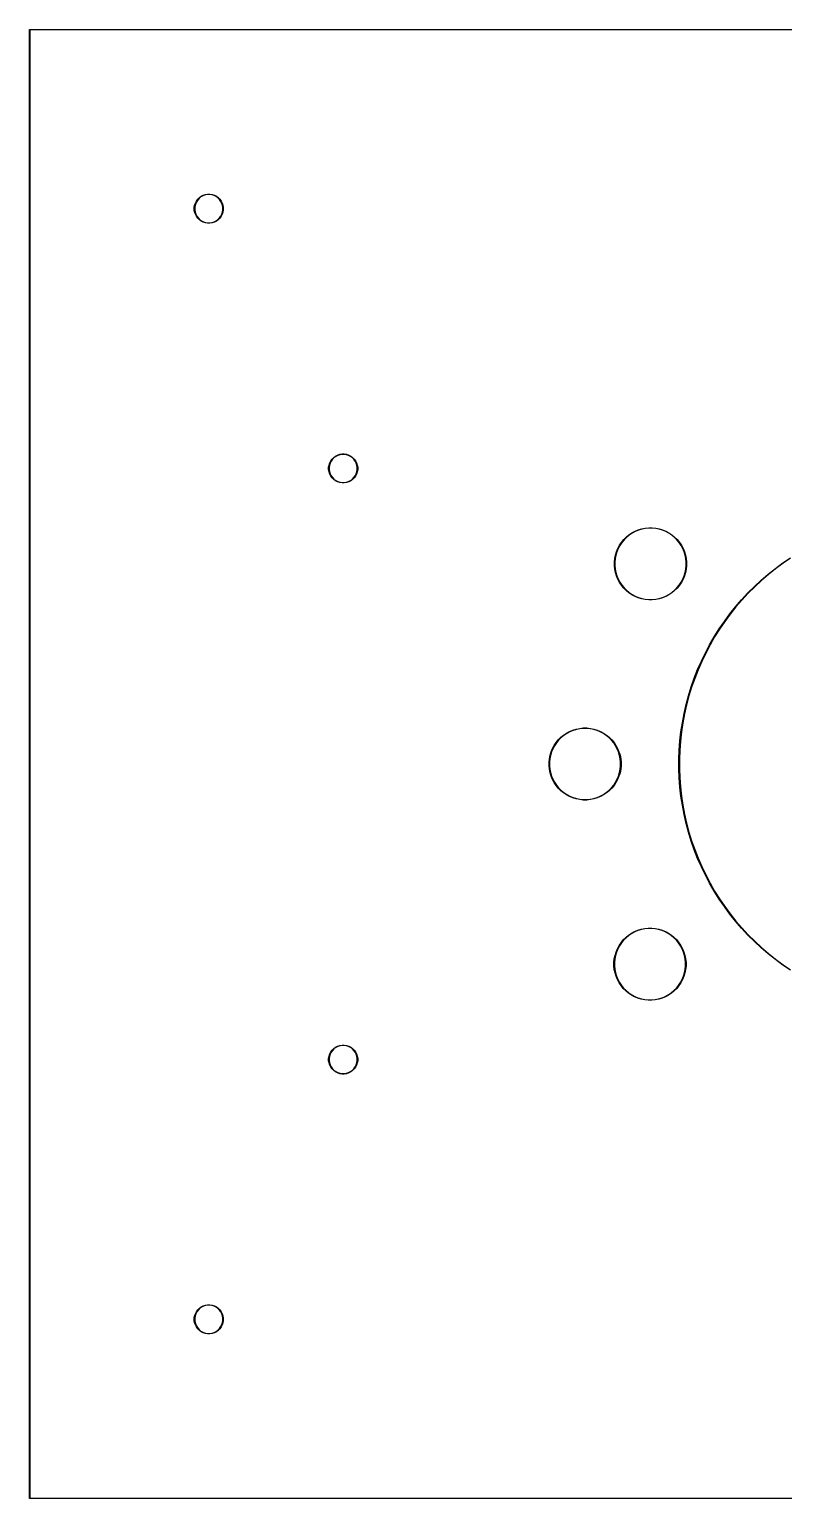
# Model space of a CAD drawing. Header units: millimetres. Extents: x 20 to 825, y -184 to -20.
# Drawn here: x 20 to 104.2, y -184 to -20 of the extents above; entities that cross this region are included whole.
import ezdxf

# ---------------------------------------------------------------- set-up
doc = ezdxf.new("R2010")
doc.units = ezdxf.units.MM
doc.layers.add('Edge.Cuts', color=254, linetype='CONTINUOUS', true_color=0xd0d2cd)

msp = doc.modelspace()

# ---------------------------------------------------------------- linework, layer by layer
at = {"layer": 'Edge.Cuts', "linetype": 'CONTINUOUS'}
for p, q in [((19.975, -20), (19.976903, -19.990433)), ((19.975, -184), (19.975, -20)), ((19.976903, -19.990433), (19.990433, -19.976903)), ((19.990433, -19.976903), (20, -19.975)), ((20, -19.975), (825, -19.975)), ((20.025, -20.025), (20.025, -183.975)), ((824.975, -20.025), (20.025, -20.025)), ((38.498696, -39.378139), (38.61446, -39.15094)), ((38.652939, -39.17452), (38.54039, -39.39541)), ((38.61446, -39.15094), (38.76434, -38.944647)), ((38.798657, -38.973957), (38.652939, -39.17452)), ((38.76434, -38.944647), (38.944647, -38.76434)), ((38.973957, -38.798657), (38.798657, -38.973957)), ((38.944647, -38.76434), (39.15094, -38.61446)), ((39.17452, -38.652939), (38.973957, -38.798657)), ((39.15094, -38.61446), (39.378139, -38.498696)), ((39.39541, -38.54039), (39.17452, -38.652939)), ((39.378139, -38.498696), (39.620651, -38.419899)), ((39.631187, -38.463782), (39.39541, -38.54039)), ((39.620651, -38.419899), (39.872504, -38.380009)), ((39.876045, -38.425), (39.631187, -38.463782)), ((39.872504, -38.380009), (40.127496, -38.380009)), ((40.123955, -38.425), (39.876045, -38.425)), ((40.368813, -38.463782), (40.123955, -38.425)), ((40.127496, -38.380009), (40.379349, -38.419899)), ((40.60459, -38.54039), (40.368813, -38.463782)), ((40.379349, -38.419899), (40.621861, -38.498696)), ((40.82548, -38.652939), (40.60459, -38.54039)), ((40.621861, -38.498696), (40.84906, -38.61446)), ((41.026043, -38.798657), (40.82548, -38.652939)), ((40.84906, -38.61446), (41.055353, -38.76434)), ((41.201343, -38.973957), (41.026043, -38.798657)), ((41.055353, -38.76434), (41.23566, -38.944647)), ((41.347061, -39.17452), (41.201343, -38.973957)), ((41.23566, -38.944647), (41.38554, -39.15094)), ((41.45961, -39.39541), (41.347061, -39.17452)), ((41.38554, -39.15094), (41.501304, -39.378139)), ((38.380009, -39.872504), (38.419899, -39.620651)), ((38.380009, -39.876045), (38.380009, -39.872504)), ((38.380009, -40.127496), (38.380009, -39.876045)), ((38.419899, -40.379349), (38.380009, -40.127496)), ((38.419899, -39.620651), (38.498696, -39.378139)), ((38.498696, -40.621861), (38.419899, -40.379349)), ((38.463782, -39.631187), (38.425, -39.876045)), ((38.425, -39.876045), (38.425, -40.123955)), ((38.425, -40.123955), (38.463782, -40.368813)), ((38.54039, -39.39541), (38.463782, -39.631187)), ((38.463782, -40.368813), (38.54039, -40.60459)), ((38.61446, -40.84906), (38.498696, -40.621861)), ((38.54039, -40.60459), (38.652939, -40.82548)), ((38.76434, -41.055353), (38.61446, -40.84906)), ((38.652939, -40.82548), (38.798657, -41.026043)), ((41.201343, -41.026043), (41.347061, -40.82548)), ((41.38554, -40.84906), (41.23566, -41.055353)), ((41.347061, -40.82548), (41.45961, -40.60459)), ((41.501304, -40.621861), (41.38554, -40.84906)), ((41.536218, -39.631187), (41.45961, -39.39541)), ((41.45961, -40.60459), (41.536218, -40.368813)), ((41.501304, -39.378139), (41.580101, -39.620651)), ((41.580101, -40.379349), (41.501304, -40.621861)), ((41.575, -39.876045), (41.536218, -39.631187)), ((41.536218, -40.368813), (41.575, -40.123955)), ((41.575, -40.123955), (41.575, -39.876045)), ((41.580101, -39.620651), (41.619991, -39.872504)), ((41.619991, -40.127496), (41.580101, -40.379349)), ((41.619991, -39.872504), (41.619991, -40.127496)), ((38.944647, -41.23566), (38.76434, -41.055353)), ((38.798657, -41.026043), (38.973957, -41.201343)), ((39.15094, -41.38554), (38.944647, -41.23566)), ((38.973957, -41.201343), (39.17452, -41.347061)), ((39.378139, -41.501304), (39.15094, -41.38554)), ((39.17452, -41.347061), (39.39541, -41.45961)), ((39.620651, -41.580101), (39.378139, -41.501304)), ((39.39541, -41.45961), (39.631187, -41.536218)), ((39.872504, -41.619991), (39.620651, -41.580101)), ((39.631187, -41.536218), (39.876045, -41.575)), ((40.127496, -41.619991), (39.872504, -41.619991)), ((39.876045, -41.575), (40.123955, -41.575)), ((40.123955, -41.575), (40.368813, -41.536218)), ((40.379349, -41.580101), (40.127496, -41.619991)), ((40.368813, -41.536218), (40.60459, -41.45961)), ((40.621861, -41.501304), (40.379349, -41.580101)), ((40.60459, -41.45961), (40.82548, -41.347061)), ((40.84906, -41.38554), (40.621861, -41.501304)), ((40.82548, -41.347061), (41.026043, -41.201343)), ((41.055353, -41.23566), (40.84906, -41.38554)), ((41.026043, -41.201343), (41.201343, -41.026043)), ((41.23566, -41.055353), (41.055353, -41.23566)), ((53.380009, -68.872504), (53.419899, -68.620651)), ((53.380009, -68.876045), (53.380009, -68.872504)), ((53.380009, -69.127496), (53.380009, -68.876045)), ((53.419899, -68.620651), (53.498696, -68.378139)), ((53.463782, -68.631187), (53.425, -68.876045)), ((53.425, -68.876045), (53.425, -69.123955)), ((53.54039, -68.39541), (53.463782, -68.631187)), ((53.498696, -68.378139), (53.61446, -68.15094)), ((53.652939, -68.17452), (53.54039, -68.39541)), ((53.61446, -68.15094), (53.76434, -67.944647)), ((53.798657, -67.973957), (53.652939, -68.17452)), ((53.76434, -67.944647), (53.944647, -67.76434)), ((53.973957, -67.798657), (53.798657, -67.973957)), ((53.944647, -67.76434), (54.15094, -67.61446)), ((54.17452, -67.652939), (53.973957, -67.798657)), ((54.15094, -67.61446), (54.378139, -67.498696)), ((54.39541, -67.54039), (54.17452, -67.652939)), ((54.378139, -67.498696), (54.620651, -67.419899)), ((54.631187, -67.463782), (54.39541, -67.54039)), ((54.620651, -67.419899), (54.872504, -67.380009)), ((54.876045, -67.425), (54.631187, -67.463782)), ((54.872504, -67.380009), (55.127496, -67.380009)), ((55.123955, -67.425), (54.876045, -67.425)), ((55.368813, -67.463782), (55.123955, -67.425)), ((55.127496, -67.380009), (55.379349, -67.419899)), ((55.60459, -67.54039), (55.368813, -67.463782)), ((55.379349, -67.419899), (55.621861, -67.498696)), ((55.82548, -67.652939), (55.60459, -67.54039)), ((55.621861, -67.498696), (55.84906, -67.61446)), ((56.026043, -67.798657), (55.82548, -67.652939)), ((55.84906, -67.61446), (56.055353, -67.76434)), ((56.201343, -67.973957), (56.026043, -67.798657)), ((56.055353, -67.76434), (56.23566, -67.944647)), ((56.347061, -68.17452), (56.201343, -67.973957)), ((56.23566, -67.944647), (56.38554, -68.15094)), ((56.45961, -68.39541), (56.347061, -68.17452)), ((56.38554, -68.15094), (56.501304, -68.378139)), ((56.536218, -68.631187), (56.45961, -68.39541)), ((56.501304, -68.378139), (56.580101, -68.620651)), ((56.575, -68.876045), (56.536218, -68.631187)), ((56.575, -69.123955), (56.575, -68.876045)), ((56.580101, -68.620651), (56.619991, -68.872504)), ((56.619991, -68.872504), (56.619991, -69.127496)), ((53.419899, -69.379349), (53.380009, -69.127496)), ((53.498696, -69.621861), (53.419899, -69.379349)), ((53.425, -69.123955), (53.463782, -69.368813)), ((53.463782, -69.368813), (53.54039, -69.60459)), ((53.61446, -69.84906), (53.498696, -69.621861)), ((53.54039, -69.60459), (53.652939, -69.82548)), ((53.76434, -70.055353), (53.61446, -69.84906)), ((53.652939, -69.82548), (53.798657, -70.026043)), ((53.944647, -70.23566), (53.76434, -70.055353)), ((53.798657, -70.026043), (53.973957, -70.201343)), ((54.15094, -70.38554), (53.944647, -70.23566)), ((53.973957, -70.201343), (54.17452, -70.347061)), ((54.378139, -70.501304), (54.15094, -70.38554)), ((54.17452, -70.347061), (54.39541, -70.45961)), ((54.620651, -70.580101), (54.378139, -70.501304)), ((54.39541, -70.45961), (54.631187, -70.536218)), ((54.631187, -70.536218), (54.876045, -70.575)), ((55.123955, -70.575), (55.368813, -70.536218)), ((55.368813, -70.536218), (55.60459, -70.45961)), ((55.621861, -70.501304), (55.379349, -70.580101)), ((55.60459, -70.45961), (55.82548, -70.347061)), ((55.84906, -70.38554), (55.621861, -70.501304)), ((55.82548, -70.347061), (56.026043, -70.201343)), ((56.055353, -70.23566), (55.84906, -70.38554)), ((56.026043, -70.201343), (56.201343, -70.026043)), ((56.23566, -70.055353), (56.055353, -70.23566)), ((56.201343, -70.026043), (56.347061, -69.82548)), ((56.38554, -69.84906), (56.23566, -70.055353)), ((56.347061, -69.82548), (56.45961, -69.60459)), ((56.501304, -69.621861), (56.38554, -69.84906)), ((56.45961, -69.60459), (56.536218, -69.368813)), ((56.580101, -69.379349), (56.501304, -69.621861)), ((56.536218, -69.368813), (56.575, -69.123955)), ((56.619991, -69.127496), (56.580101, -69.379349)), ((54.872504, -70.619991), (54.620651, -70.580101)), ((55.127496, -70.619991), (54.872504, -70.619991)), ((54.876045, -70.575), (55.123955, -70.575)), ((55.379349, -70.580101), (55.127496, -70.619991)), ((86.06709, -77.25231), (86.317672, -76.946975)), ((86.351167, -76.977334), (86.103399, -77.279239)), ((86.317672, -76.946975), (86.596975, -76.667672)), ((86.627334, -76.701167), (86.351167, -76.977334)), ((86.596975, -76.667672), (86.90231, -76.41709)), ((86.929239, -76.453399), (86.627334, -76.701167)), ((86.90231, -76.41709), (87.230736, -76.197642)), ((87.253977, -76.236417), (86.929239, -76.453399)), ((87.230736, -76.197642), (87.579091, -76.011443)), ((87.598419, -76.052309), (87.253977, -76.236417)), ((87.579091, -76.011443), (87.944018, -75.860285)), ((87.959248, -75.902849), (87.598419, -76.052309)), ((87.944018, -75.860285), (88.322005, -75.745624)), ((88.332989, -75.789475), (87.959248, -75.902849)), ((88.322005, -75.745624), (88.70941, -75.668565)), ((88.716043, -75.713281), (88.332989, -75.789475)), ((88.70941, -75.668565), (89.102503, -75.629848)), ((89.104721, -75.675), (88.716043, -75.713281)), ((89.102503, -75.629848), (89.497497, -75.629848)), ((89.495279, -75.675), (89.104721, -75.675)), ((89.883957, -75.713281), (89.495279, -75.675)), ((89.497497, -75.629848), (89.89059, -75.668565)), ((90.267011, -75.789475), (89.883957, -75.713281)), ((89.89059, -75.668565), (90.277995, -75.745624)), ((90.640752, -75.902849), (90.267011, -75.789475)), ((90.277995, -75.745624), (90.655982, -75.860285)), ((91.001581, -76.052309), (90.640752, -75.902849)), ((90.655982, -75.860285), (91.020909, -76.011443)), ((91.346023, -76.236417), (91.001581, -76.052309)), ((91.020909, -76.011443), (91.369264, -76.197642)), ((91.670761, -76.453399), (91.346023, -76.236417)), ((91.369264, -76.197642), (91.69769, -76.41709)), ((91.972666, -76.701167), (91.670761, -76.453399)), ((91.69769, -76.41709), (92.003025, -76.667672)), ((92.248833, -76.977334), (91.972666, -76.701167)), ((92.003025, -76.667672), (92.282328, -76.946975)), ((92.496601, -77.279239), (92.248833, -76.977334)), ((92.282328, -76.946975), (92.53291, -77.25231)), ((85.318565, -79.05941), (85.395624, -78.672005)), ((85.439475, -78.682989), (85.363281, -79.066043)), ((85.395624, -78.672005), (85.510285, -78.294018)), ((85.552849, -78.309248), (85.439475, -78.682989)), ((85.510285, -78.294018), (85.661443, -77.929091)), ((85.702309, -77.948419), (85.552849, -78.309248)), ((85.661443, -77.929091), (85.847642, -77.580736)), ((85.886417, -77.603977), (85.702309, -77.948419)), ((85.847642, -77.580736), (86.06709, -77.25231)), ((86.103399, -77.279239), (85.886417, -77.603977)), ((92.713583, -77.603977), (92.496601, -77.279239)), ((92.53291, -77.25231), (92.752358, -77.580736)), ((92.897691, -77.948419), (92.713583, -77.603977)), ((92.752358, -77.580736), (92.938557, -77.929091)), ((93.047151, -78.309248), (92.897691, -77.948419)), ((92.938557, -77.929091), (93.089715, -78.294018)), ((93.160525, -78.682989), (93.047151, -78.309248)), ((93.089715, -78.294018), (93.204376, -78.672005)), ((93.236719, -79.066043), (93.160525, -78.682989)), ((93.204376, -78.672005), (93.281435, -79.05941)), ((85.279848, -79.452503), (85.318565, -79.05941)), ((85.279848, -79.454721), (85.279848, -79.452503)), ((85.279848, -79.847497), (85.279848, -79.454721)), ((85.318565, -80.24059), (85.279848, -79.847497)), ((85.395624, -80.627995), (85.318565, -80.24059)), ((85.363281, -79.066043), (85.325, -79.454721)), ((85.325, -79.454721), (85.325, -79.845279)), ((85.325, -79.845279), (85.363281, -80.233957)), ((85.363281, -80.233957), (85.439475, -80.617011)), ((93.160525, -80.617011), (93.236719, -80.233957)), ((93.281435, -80.24059), (93.204376, -80.627995)), ((93.275, -79.454721), (93.236719, -79.066043)), ((93.236719, -80.233957), (93.275, -79.845279)), ((93.275, -79.845279), (93.275, -79.454721)), ((93.281435, -79.05941), (93.320152, -79.452503)), ((93.320152, -79.847497), (93.281435, -80.24059)), ((93.320152, -79.452503), (93.320152, -79.847497)), ((102.439046, -80.804753), (103.243842, -80.162949)), ((103.271355, -80.198805), (102.46788, -80.839554)), ((103.243842, -80.162949), (104.072073, -79.551687)), ((104.098226, -79.588546), (103.271355, -80.198805)), ((104.072073, -79.551687), (104.92258, -78.971821)), ((104.947337, -79.009632), (104.098226, -79.588546)), ((85.510285, -81.005982), (85.395624, -80.627995)), ((85.439475, -80.617011), (85.552849, -80.990752)), ((85.661443, -81.370909), (85.510285, -81.005982)), ((85.552849, -80.990752), (85.702309, -81.351581)), ((85.847642, -81.719264), (85.661443, -81.370909)), ((85.702309, -81.351581), (85.886417, -81.696023)), ((86.06709, -82.04769), (85.847642, -81.719264)), ((85.886417, -81.696023), (86.103399, -82.020761)), ((86.103399, -82.020761), (86.351167, -82.322666)), ((92.248833, -82.322666), (92.496601, -82.020761)), ((92.496601, -82.020761), (92.713583, -81.696023)), ((92.752358, -81.719264), (92.53291, -82.04769)), ((92.713583, -81.696023), (92.897691, -81.351581)), ((92.938557, -81.370909), (92.752358, -81.719264)), ((92.897691, -81.351581), (93.047151, -80.990752)), ((93.089715, -81.005982), (92.938557, -81.370909)), ((93.047151, -80.990752), (93.160525, -80.617011)), ((93.204376, -80.627995), (93.089715, -81.005982)), ((100.904227, -82.176351), (101.65881, -81.476199)), ((101.688926, -81.509899), (100.935581, -82.2089)), ((101.65881, -81.476199), (102.439046, -80.804753)), ((102.46788, -80.839554), (101.688926, -81.509899)), ((86.317672, -82.353025), (86.06709, -82.04769)), ((86.596975, -82.632328), (86.317672, -82.353025)), ((86.351167, -82.322666), (86.627334, -82.598833)), ((86.90231, -82.88291), (86.596975, -82.632328)), ((86.627334, -82.598833), (86.929239, -82.846601)), ((87.230736, -83.102358), (86.90231, -82.88291)), ((86.929239, -82.846601), (87.253977, -83.063583)), ((87.579091, -83.288557), (87.230736, -83.102358)), ((87.253977, -83.063583), (87.598419, -83.247691)), ((87.944018, -83.439715), (87.579091, -83.288557)), ((87.598419, -83.247691), (87.959248, -83.397151)), ((88.322005, -83.554376), (87.944018, -83.439715)), ((87.959248, -83.397151), (88.332989, -83.510525)), ((88.70941, -83.631435), (88.322005, -83.554376)), ((88.332989, -83.510525), (88.716043, -83.586719)), ((89.102503, -83.670152), (88.70941, -83.631435)), ((88.716043, -83.586719), (89.104721, -83.625)), ((89.104721, -83.625), (89.495279, -83.625)), ((89.495279, -83.625), (89.883957, -83.586719)), ((89.89059, -83.631435), (89.497497, -83.670152)), ((89.883957, -83.586719), (90.267011, -83.510525)), ((90.277995, -83.554376), (89.89059, -83.631435)), ((90.267011, -83.510525), (90.640752, -83.397151)), ((90.655982, -83.439715), (90.277995, -83.554376)), ((90.640752, -83.397151), (91.001581, -83.247691)), ((91.020909, -83.288557), (90.655982, -83.439715)), ((91.001581, -83.247691), (91.346023, -83.063583)), ((91.369264, -83.102358), (91.020909, -83.288557)), ((91.346023, -83.063583), (91.670761, -82.846601)), ((91.69769, -82.88291), (91.369264, -83.102358)), ((91.670761, -82.846601), (91.972666, -82.598833)), ((92.003025, -82.632328), (91.69769, -82.88291)), ((91.972666, -82.598833), (92.248833, -82.322666)), ((92.282328, -82.353025), (92.003025, -82.632328)), ((92.53291, -82.04769), (92.282328, -82.353025)), ((98.804753, -84.439046), (99.476199, -83.65881)), ((99.476199, -83.65881), (100.176351, -82.904227)), ((100.2089, -82.935581), (99.509899, -83.688926)), ((100.176351, -82.904227), (100.904227, -82.176351)), ((100.935581, -82.2089), (100.2089, -82.935581)), ((89.497497, -83.670152), (89.102503, -83.670152)), ((97.551687, -86.072073), (98.162949, -85.243842)), ((98.198805, -85.271355), (97.588546, -86.098226)), ((98.162949, -85.243842), (98.804753, -84.439046)), ((98.839554, -84.46788), (98.198805, -85.271355)), ((99.509899, -83.688926), (98.839554, -84.46788)), ((96.424162, -87.794175), (96.971821, -86.92258)), ((96.971821, -86.92258), (97.551687, -86.072073)), ((97.588546, -86.098226), (97.009632, -86.947337)), ((95.909475, -88.685638), (96.424162, -87.794175)), ((96.462872, -87.8175), (95.949031, -88.707499)), ((97.009632, -86.947337), (96.462872, -87.8175)), ((94.981854, -90.523154), (95.428482, -89.595722)), ((95.468827, -89.616089), (95.022933, -90.541999)), ((95.428482, -89.595722), (95.909475, -88.685638)), ((95.949031, -88.707499), (95.468827, -89.616089)), ((94.194144, -92.424854), (94.570216, -91.466639)), ((94.611971, -91.483934), (94.236516, -92.440576)), ((94.570216, -91.466639), (94.981854, -90.523154)), ((95.022933, -90.541999), (94.611971, -91.483934)), ((93.550751, -94.380103), (93.854164, -93.396462)), ((93.897094, -93.410589), (93.594179, -94.392614)), ((93.854164, -93.396462), (94.194144, -92.424854)), ((94.236516, -92.440576), (93.897094, -93.410589)), ((93.284329, -95.3744), (93.550751, -94.380103)), ((93.594179, -94.392614), (93.328196, -95.385279)), ((92.8639, -97.389391), (93.055273, -96.377964)), ((93.099515, -96.387195), (92.908457, -97.396962)), ((93.055273, -96.377964), (93.284329, -95.3744)), ((93.328196, -95.385279), (93.099515, -96.387195)), ((79.930736, -98.547642), (80.279091, -98.361443)), ((80.298419, -98.402309), (79.953977, -98.586417)), ((80.279091, -98.361443), (80.644018, -98.210285)), ((80.659248, -98.252849), (80.298419, -98.402309)), ((80.644018, -98.210285), (81.022005, -98.095624)), ((81.032989, -98.139475), (80.659248, -98.252849)), ((81.022005, -98.095624), (81.40941, -98.018565)), ((81.416043, -98.063281), (81.032989, -98.139475)), ((81.40941, -98.018565), (81.802503, -97.979848)), ((81.804721, -98.025), (81.416043, -98.063281)), ((81.802503, -97.979848), (82.197497, -97.979848)), ((82.195279, -98.025), (81.804721, -98.025)), ((82.583957, -98.063281), (82.195279, -98.025)), ((82.197497, -97.979848), (82.59059, -98.018565)), ((82.967011, -98.139475), (82.583957, -98.063281)), ((82.59059, -98.018565), (82.977995, -98.095624)), ((83.340752, -98.252849), (82.967011, -98.139475)), ((82.977995, -98.095624), (83.355982, -98.210285)), ((83.701581, -98.402309), (83.340752, -98.252849)), ((83.355982, -98.210285), (83.720909, -98.361443)), ((84.046023, -98.586417), (83.701581, -98.402309)), ((83.720909, -98.361443), (84.069264, -98.547642)), ((92.595227, -99.430167), (92.71048, -98.407267)), ((92.755289, -98.413166), (92.640225, -99.434386)), ((92.71048, -98.407267), (92.8639, -97.389391)), ((92.908457, -97.396962), (92.755289, -98.413166)), ((78.361443, -100.279091), (78.547642, -99.930736)), ((78.586417, -99.953977), (78.402309, -100.298419)), ((78.547642, -99.930736), (78.76709, -99.60231)), ((78.803399, -99.629239), (78.586417, -99.953977)), ((78.76709, -99.60231), (79.017672, -99.296975)), ((79.051167, -99.327334), (78.803399, -99.629239)), ((79.017672, -99.296975), (79.296975, -99.017672)), ((79.327334, -99.051167), (79.051167, -99.327334)), ((79.296975, -99.017672), (79.60231, -98.76709)), ((79.629239, -98.803399), (79.327334, -99.051167)), ((79.60231, -98.76709), (79.930736, -98.547642)), ((79.953977, -98.586417), (79.629239, -98.803399)), ((84.370761, -98.803399), (84.046023, -98.586417)), ((84.069264, -98.547642), (84.39769, -98.76709)), ((84.672666, -99.051167), (84.370761, -98.803399)), ((84.39769, -98.76709), (84.703025, -99.017672)), ((84.948833, -99.327334), (84.672666, -99.051167)), ((84.703025, -99.017672), (84.982328, -99.296975)), ((85.196601, -99.629239), (84.948833, -99.327334)), ((84.982328, -99.296975), (85.23291, -99.60231)), ((85.413583, -99.953977), (85.196601, -99.629239)), ((85.23291, -99.60231), (85.452358, -99.930736)), ((85.597691, -100.298419), (85.413583, -99.953977)), ((85.452358, -99.930736), (85.638557, -100.279091)), ((92.518302, -100.456661), (92.595227, -99.430167)), ((92.640225, -99.434386), (92.563426, -100.459195)), ((77.979848, -101.802503), (78.018565, -101.40941)), ((78.018565, -101.40941), (78.095624, -101.022005)), ((78.063281, -101.416043), (78.025, -101.804721)), ((78.139475, -101.032989), (78.063281, -101.416043)), ((78.095624, -101.022005), (78.210285, -100.644018)), ((78.252849, -100.659248), (78.139475, -101.032989)), ((78.210285, -100.644018), (78.361443, -100.279091)), ((78.402309, -100.298419), (78.252849, -100.659248)), ((85.747151, -100.659248), (85.597691, -100.298419)), ((85.638557, -100.279091), (85.789715, -100.644018)), ((85.860525, -101.032989), (85.747151, -100.659248)), ((85.789715, -100.644018), (85.904376, -101.022005)), ((85.936719, -101.416043), (85.860525, -101.032989)), ((85.904376, -101.022005), (85.981435, -101.40941)), ((85.975, -101.804721), (85.936719, -101.416043)), ((85.981435, -101.40941), (86.020152, -101.802503)), ((92.479812, -101.485314), (92.518302, -100.456661)), ((92.479812, -101.486159), (92.479812, -101.485314)), ((92.479812, -102.514686), (92.479812, -101.486159)), ((92.563426, -100.459195), (92.525, -101.486159)), ((92.525, -101.486159), (92.525, -102.513841)), ((77.979848, -101.804721), (77.979848, -101.802503)), ((77.979848, -102.197497), (77.979848, -101.804721)), ((78.018565, -102.59059), (77.979848, -102.197497)), ((78.095624, -102.977995), (78.018565, -102.59059)), ((78.025, -101.804721), (78.025, -102.195279)), ((78.025, -102.195279), (78.063281, -102.583957)), ((78.063281, -102.583957), (78.139475, -102.967011)), ((78.210285, -103.355982), (78.095624, -102.977995)), ((78.139475, -102.967011), (78.252849, -103.340752)), ((78.252849, -103.340752), (78.402309, -103.701581)), ((85.597691, -103.701581), (85.747151, -103.340752)), ((85.747151, -103.340752), (85.860525, -102.967011)), ((85.904376, -102.977995), (85.789715, -103.355982)), ((85.860525, -102.967011), (85.936719, -102.583957)), ((85.981435, -102.59059), (85.904376, -102.977995)), ((85.936719, -102.583957), (85.975, -102.195279)), ((85.975, -102.195279), (85.975, -101.804721)), ((86.020152, -102.197497), (85.981435, -102.59059)), ((86.020152, -101.802503), (86.020152, -102.197497)), ((92.518302, -103.543339), (92.479812, -102.514686)), ((92.525, -102.513841), (92.563426, -103.540805)), ((78.361443, -103.720909), (78.210285, -103.355982)), ((78.547642, -104.069264), (78.361443, -103.720909)), ((78.402309, -103.701581), (78.586417, -104.046023)), ((78.76709, -104.39769), (78.547642, -104.069264)), ((78.586417, -104.046023), (78.803399, -104.370761)), ((79.017672, -104.703025), (78.76709, -104.39769)), ((78.803399, -104.370761), (79.051167, -104.672666)), ((79.296975, -104.982328), (79.017672, -104.703025)), ((79.051167, -104.672666), (79.327334, -104.948833)), ((79.60231, -105.23291), (79.296975, -104.982328)), ((79.327334, -104.948833), (79.629239, -105.196601)), ((84.370761, -105.196601), (84.672666, -104.948833)), ((84.703025, -104.982328), (84.39769, -105.23291)), ((84.672666, -104.948833), (84.948833, -104.672666)), ((84.982328, -104.703025), (84.703025, -104.982328)), ((84.948833, -104.672666), (85.196601, -104.370761)), ((85.23291, -104.39769), (84.982328, -104.703025)), ((85.196601, -104.370761), (85.413583, -104.046023)), ((85.452358, -104.069264), (85.23291, -104.39769)), ((85.413583, -104.046023), (85.597691, -103.701581)), ((85.638557, -103.720909), (85.452358, -104.069264)), ((85.789715, -103.355982), (85.638557, -103.720909)), ((92.595227, -104.569833), (92.518302, -103.543339)), ((92.563426, -103.540805), (92.640225, -104.565614)), ((92.71048, -105.592733), (92.595227, -104.569833)), ((92.640225, -104.565614), (92.755289, -105.586834)), ((79.930736, -105.452358), (79.60231, -105.23291)), ((79.629239, -105.196601), (79.953977, -105.413583)), ((80.279091, -105.638557), (79.930736, -105.452358)), ((79.953977, -105.413583), (80.298419, -105.597691)), ((80.644018, -105.789715), (80.279091, -105.638557)), ((80.298419, -105.597691), (80.659248, -105.747151)), ((81.022005, -105.904376), (80.644018, -105.789715)), ((80.659248, -105.747151), (81.032989, -105.860525)), ((81.40941, -105.981435), (81.022005, -105.904376)), ((81.032989, -105.860525), (81.416043, -105.936719)), ((81.802503, -106.020152), (81.40941, -105.981435)), ((81.416043, -105.936719), (81.804721, -105.975)), ((82.197497, -106.020152), (81.802503, -106.020152)), ((81.804721, -105.975), (82.195279, -105.975)), ((82.195279, -105.975), (82.583957, -105.936719)), ((82.59059, -105.981435), (82.197497, -106.020152)), ((82.583957, -105.936719), (82.967011, -105.860525)), ((82.977995, -105.904376), (82.59059, -105.981435)), ((82.967011, -105.860525), (83.340752, -105.747151)), ((83.355982, -105.789715), (82.977995, -105.904376)), ((83.340752, -105.747151), (83.701581, -105.597691)), ((83.720909, -105.638557), (83.355982, -105.789715)), ((83.701581, -105.597691), (84.046023, -105.413583)), ((84.069264, -105.452358), (83.720909, -105.638557)), ((84.046023, -105.413583), (84.370761, -105.196601)), ((84.39769, -105.23291), (84.069264, -105.452358)), ((92.8639, -106.610609), (92.71048, -105.592733)), ((92.755289, -105.586834), (92.908457, -106.603038)), ((93.055273, -107.622036), (92.8639, -106.610609)), ((92.908457, -106.603038), (93.099515, -107.612805)), ((93.284329, -108.6256), (93.055273, -107.622036)), ((93.099515, -107.612805), (93.328196, -108.614721)), ((93.550751, -109.619897), (93.284329, -108.6256)), ((93.328196, -108.614721), (93.594179, -109.607386)), ((93.854164, -110.603538), (93.550751, -109.619897)), ((93.594179, -109.607386), (93.897094, -110.589411)), ((94.194144, -111.575146), (93.854164, -110.603538)), ((93.897094, -110.589411), (94.236516, -111.559424)), ((94.570216, -112.533361), (94.194144, -111.575146)), ((94.236516, -111.559424), (94.611971, -112.516066)), ((94.981854, -113.476846), (94.570216, -112.533361)), ((94.611971, -112.516066), (95.022933, -113.458001)), ((95.428482, -114.404278), (94.981854, -113.476846)), ((95.022933, -113.458001), (95.468827, -114.383911)), ((95.909475, -115.314362), (95.428482, -114.404278)), ((95.468827, -114.383911), (95.949031, -115.292501)), ((96.424162, -116.205825), (95.909475, -115.314362)), ((95.949031, -115.292501), (96.462872, -116.1825)), ((96.971821, -117.07742), (96.424162, -116.205825)), ((96.462872, -116.1825), (97.009632, -117.052663)), ((97.551687, -117.927927), (96.971821, -117.07742)), ((97.009632, -117.052663), (97.588546, -117.901774)), ((98.162949, -118.756158), (97.551687, -117.927927)), ((97.588546, -117.901774), (98.198805, -118.728645)), ((98.804753, -119.560954), (98.162949, -118.756158)), ((98.198805, -118.728645), (98.839554, -119.53212)), ((99.476199, -120.34119), (98.804753, -119.560954)), ((98.839554, -119.53212), (99.509899, -120.311074)), ((86.267672, -121.646975), (86.546975, -121.367672)), ((86.546975, -121.367672), (86.85231, -121.11709)), ((86.879239, -121.153399), (86.577334, -121.401167)), ((86.85231, -121.11709), (87.180736, -120.897642)), ((87.203977, -120.936417), (86.879239, -121.153399)), ((87.180736, -120.897642), (87.529091, -120.711443)), ((87.548419, -120.752309), (87.203977, -120.936417)), ((87.529091, -120.711443), (87.894018, -120.560285)), ((87.909248, -120.602849), (87.548419, -120.752309)), ((87.894018, -120.560285), (88.272005, -120.445624)), ((88.282989, -120.489475), (87.909248, -120.602849)), ((88.272005, -120.445624), (88.65941, -120.368565)), ((88.666043, -120.413281), (88.282989, -120.489475)), ((88.65941, -120.368565), (89.052503, -120.329848)), ((89.054721, -120.375), (88.666043, -120.413281)), ((89.052503, -120.329848), (89.447497, -120.329848)), ((89.445279, -120.375), (89.054721, -120.375)), ((89.833957, -120.413281), (89.445279, -120.375)), ((89.447497, -120.329848), (89.84059, -120.368565)), ((90.217011, -120.489475), (89.833957, -120.413281)), ((89.84059, -120.368565), (90.227995, -120.445624)), ((90.590752, -120.602849), (90.217011, -120.489475)), ((90.227995, -120.445624), (90.605982, -120.560285)), ((90.951581, -120.752309), (90.590752, -120.602849)), ((90.605982, -120.560285), (90.970909, -120.711443)), ((91.296023, -120.936417), (90.951581, -120.752309)), ((90.970909, -120.711443), (91.319264, -120.897642)), ((91.620761, -121.153399), (91.296023, -120.936417)), ((91.319264, -120.897642), (91.64769, -121.11709)), ((91.922666, -121.401167), (91.620761, -121.153399)), ((91.64769, -121.11709), (91.953025, -121.367672)), ((91.953025, -121.367672), (92.232328, -121.646975)), ((100.176351, -121.095773), (99.476199, -120.34119)), ((99.509899, -120.311074), (100.2089, -121.064419)), ((100.904227, -121.823649), (100.176351, -121.095773)), ((100.2089, -121.064419), (100.935581, -121.7911)), ((85.345624, -123.372005), (85.460285, -122.994018)), ((85.502849, -123.009248), (85.389475, -123.382989)), ((85.460285, -122.994018), (85.611443, -122.629091)), ((85.652309, -122.648419), (85.502849, -123.009248)), ((85.611443, -122.629091), (85.797642, -122.280736)), ((85.836417, -122.303977), (85.652309, -122.648419)), ((85.797642, -122.280736), (86.01709, -121.95231)), ((86.053399, -121.979239), (85.836417, -122.303977)), ((86.01709, -121.95231), (86.267672, -121.646975)), ((86.301167, -121.677334), (86.053399, -121.979239)), ((86.577334, -121.401167), (86.301167, -121.677334)), ((92.198833, -121.677334), (91.922666, -121.401167)), ((92.446601, -121.979239), (92.198833, -121.677334)), ((92.232328, -121.646975), (92.48291, -121.95231)), ((92.663583, -122.303977), (92.446601, -121.979239)), ((92.48291, -121.95231), (92.702358, -122.280736)), ((92.847691, -122.648419), (92.663583, -122.303977)), ((92.702358, -122.280736), (92.888557, -122.629091)), ((92.997151, -123.009248), (92.847691, -122.648419)), ((92.888557, -122.629091), (93.039715, -122.994018)), ((93.110525, -123.382989), (92.997151, -123.009248)), ((93.039715, -122.994018), (93.154376, -123.372005)), ((101.65881, -122.523801), (100.904227, -121.823649)), ((100.935581, -121.7911), (101.688926, -122.490101)), ((102.439046, -123.195247), (101.65881, -122.523801)), ((101.688926, -122.490101), (102.46788, -123.160446)), ((85.229848, -124.152503), (85.268565, -123.75941)), ((85.229848, -124.154721), (85.229848, -124.152503)), ((85.229848, -124.547497), (85.229848, -124.154721)), ((85.268565, -124.94059), (85.229848, -124.547497)), ((85.268565, -123.75941), (85.345624, -123.372005)), ((85.313281, -123.766043), (85.275, -124.154721)), ((85.275, -124.154721), (85.275, -124.545279)), ((85.275, -124.545279), (85.313281, -124.933957)), ((85.389475, -123.382989), (85.313281, -123.766043)), ((93.186719, -123.766043), (93.110525, -123.382989)), ((93.154376, -123.372005), (93.231435, -123.75941)), ((93.225, -124.154721), (93.186719, -123.766043)), ((93.186719, -124.933957), (93.225, -124.545279)), ((93.225, -124.545279), (93.225, -124.154721)), ((93.231435, -123.75941), (93.270152, -124.152503)), ((93.270152, -124.547497), (93.231435, -124.94059)), ((93.270152, -124.152503), (93.270152, -124.547497)), ((103.243842, -123.837051), (102.439046, -123.195247)), ((102.46788, -123.160446), (103.271355, -123.801195)), ((104.072073, -124.448313), (103.243842, -123.837051)), ((103.271355, -123.801195), (104.098226, -124.411454)), ((104.92258, -125.028179), (104.072073, -124.448313)), ((104.098226, -124.411454), (104.947337, -124.990368)), ((85.345624, -125.327995), (85.268565, -124.94059)), ((85.313281, -124.933957), (85.389475, -125.317011)), ((85.460285, -125.705982), (85.345624, -125.327995)), ((85.389475, -125.317011), (85.502849, -125.690752)), ((85.611443, -126.070909), (85.460285, -125.705982)), ((85.502849, -125.690752), (85.652309, -126.051581)), ((85.797642, -126.419264), (85.611443, -126.070909)), ((85.652309, -126.051581), (85.836417, -126.396023)), ((92.663583, -126.396023), (92.847691, -126.051581)), ((92.888557, -126.070909), (92.702358, -126.419264)), ((92.847691, -126.051581), (92.997151, -125.690752)), ((93.039715, -125.705982), (92.888557, -126.070909)), ((92.997151, -125.690752), (93.110525, -125.317011)), ((93.154376, -125.327995), (93.039715, -125.705982)), ((93.110525, -125.317011), (93.186719, -124.933957)), ((93.231435, -124.94059), (93.154376, -125.327995)), ((86.01709, -126.74769), (85.797642, -126.419264)), ((85.836417, -126.396023), (86.053399, -126.720761)), ((86.267672, -127.053025), (86.01709, -126.74769)), ((86.053399, -126.720761), (86.301167, -127.022666)), ((86.546975, -127.332328), (86.267672, -127.053025)), ((86.301167, -127.022666), (86.577334, -127.298833)), ((86.85231, -127.58291), (86.546975, -127.332328)), ((86.577334, -127.298833), (86.879239, -127.546601)), ((87.180736, -127.802358), (86.85231, -127.58291)), ((86.879239, -127.546601), (87.203977, -127.763583)), ((87.529091, -127.988557), (87.180736, -127.802358)), ((87.203977, -127.763583), (87.548419, -127.947691)), ((87.548419, -127.947691), (87.909248, -128.097151)), ((90.590752, -128.097151), (90.951581, -127.947691)), ((90.951581, -127.947691), (91.296023, -127.763583)), ((91.319264, -127.802358), (90.970909, -127.988557)), ((91.296023, -127.763583), (91.620761, -127.546601)), ((91.64769, -127.58291), (91.319264, -127.802358)), ((91.620761, -127.546601), (91.922666, -127.298833)), ((91.953025, -127.332328), (91.64769, -127.58291)), ((91.922666, -127.298833), (92.198833, -127.022666)), ((92.232328, -127.053025), (91.953025, -127.332328)), ((92.198833, -127.022666), (92.446601, -126.720761)), ((92.48291, -126.74769), (92.232328, -127.053025)), ((92.446601, -126.720761), (92.663583, -126.396023)), ((92.702358, -126.419264), (92.48291, -126.74769)), ((87.894018, -128.139715), (87.529091, -127.988557)), ((88.272005, -128.254376), (87.894018, -128.139715)), ((87.909248, -128.097151), (88.282989, -128.210525)), ((88.65941, -128.331435), (88.272005, -128.254376)), ((88.282989, -128.210525), (88.666043, -128.286719)), ((89.052503, -128.370152), (88.65941, -128.331435)), ((88.666043, -128.286719), (89.054721, -128.325)), ((89.447497, -128.370152), (89.052503, -128.370152)), ((89.054721, -128.325), (89.445279, -128.325)), ((89.445279, -128.325), (89.833957, -128.286719)), ((89.84059, -128.331435), (89.447497, -128.370152)), ((89.833957, -128.286719), (90.217011, -128.210525)), ((90.227995, -128.254376), (89.84059, -128.331435)), ((90.217011, -128.210525), (90.590752, -128.097151)), ((90.605982, -128.139715), (90.227995, -128.254376)), ((90.970909, -127.988557), (90.605982, -128.139715)), ((53.419899, -134.620651), (53.498696, -134.378139)), ((53.54039, -134.39541), (53.463782, -134.631187)), ((53.498696, -134.378139), (53.61446, -134.15094)), ((53.652939, -134.17452), (53.54039, -134.39541)), ((53.61446, -134.15094), (53.76434, -133.944647)), ((53.798657, -133.973957), (53.652939, -134.17452)), ((53.76434, -133.944647), (53.944647, -133.76434)), ((53.973957, -133.798657), (53.798657, -133.973957)), ((53.944647, -133.76434), (54.15094, -133.61446)), ((54.17452, -133.652939), (53.973957, -133.798657)), ((54.15094, -133.61446), (54.378139, -133.498696)), ((54.39541, -133.54039), (54.17452, -133.652939)), ((54.378139, -133.498696), (54.620651, -133.419899)), ((54.631187, -133.463782), (54.39541, -133.54039)), ((54.620651, -133.419899), (54.872504, -133.380009)), ((54.876045, -133.425), (54.631187, -133.463782)), ((54.872504, -133.380009), (55.127496, -133.380009)), ((55.123955, -133.425), (54.876045, -133.425)), ((55.368813, -133.463782), (55.123955, -133.425)), ((55.127496, -133.380009), (55.379349, -133.419899)), ((55.60459, -133.54039), (55.368813, -133.463782)), ((55.379349, -133.419899), (55.621861, -133.498696)), ((55.82548, -133.652939), (55.60459, -133.54039)), ((55.621861, -133.498696), (55.84906, -133.61446)), ((56.026043, -133.798657), (55.82548, -133.652939)), ((55.84906, -133.61446), (56.055353, -133.76434)), ((56.201343, -133.973957), (56.026043, -133.798657)), ((56.055353, -133.76434), (56.23566, -133.944647)), ((56.347061, -134.17452), (56.201343, -133.973957)), ((56.23566, -133.944647), (56.38554, -134.15094)), ((56.45961, -134.39541), (56.347061, -134.17452)), ((56.38554, -134.15094), (56.501304, -134.378139)), ((56.536218, -134.631187), (56.45961, -134.39541)), ((56.501304, -134.378139), (56.580101, -134.620651)), ((53.380009, -134.872504), (53.419899, -134.620651)), ((53.380009, -134.876045), (53.380009, -134.872504)), ((53.380009, -135.127496), (53.380009, -134.876045)), ((53.419899, -135.379349), (53.380009, -135.127496)), ((53.498696, -135.621861), (53.419899, -135.379349)), ((53.463782, -134.631187), (53.425, -134.876045)), ((53.425, -134.876045), (53.425, -135.123955)), ((53.425, -135.123955), (53.463782, -135.368813)), ((53.463782, -135.368813), (53.54039, -135.60459)), ((53.61446, -135.84906), (53.498696, -135.621861)), ((53.54039, -135.60459), (53.652939, -135.82548)), ((53.76434, -136.055353), (53.61446, -135.84906)), ((53.652939, -135.82548), (53.798657, -136.026043)), ((53.944647, -136.23566), (53.76434, -136.055353)), ((53.798657, -136.026043), (53.973957, -136.201343)), ((56.026043, -136.201343), (56.201343, -136.026043)), ((56.23566, -136.055353), (56.055353, -136.23566)), ((56.201343, -136.026043), (56.347061, -135.82548)), ((56.38554, -135.84906), (56.23566, -136.055353)), ((56.347061, -135.82548), (56.45961, -135.60459)), ((56.501304, -135.621861), (56.38554, -135.84906)), ((56.45961, -135.60459), (56.536218, -135.368813)), ((56.580101, -135.379349), (56.501304, -135.621861)), ((56.575, -134.876045), (56.536218, -134.631187)), ((56.536218, -135.368813), (56.575, -135.123955)), ((56.575, -135.123955), (56.575, -134.876045)), ((56.580101, -134.620651), (56.619991, -134.872504)), ((56.619991, -135.127496), (56.580101, -135.379349)), ((56.619991, -134.872504), (56.619991, -135.127496)), ((54.15094, -136.38554), (53.944647, -136.23566)), ((53.973957, -136.201343), (54.17452, -136.347061)), ((54.378139, -136.501304), (54.15094, -136.38554)), ((54.17452, -136.347061), (54.39541, -136.45961)), ((54.620651, -136.580101), (54.378139, -136.501304)), ((54.39541, -136.45961), (54.631187, -136.536218)), ((54.872504, -136.619991), (54.620651, -136.580101)), ((54.631187, -136.536218), (54.876045, -136.575)), ((55.127496, -136.619991), (54.872504, -136.619991)), ((54.876045, -136.575), (55.123955, -136.575)), ((55.123955, -136.575), (55.368813, -136.536218)), ((55.379349, -136.580101), (55.127496, -136.619991)), ((55.368813, -136.536218), (55.60459, -136.45961)), ((55.621861, -136.501304), (55.379349, -136.580101)), ((55.60459, -136.45961), (55.82548, -136.347061)), ((55.84906, -136.38554), (55.621861, -136.501304)), ((55.82548, -136.347061), (56.026043, -136.201343)), ((56.055353, -136.23566), (55.84906, -136.38554)), ((39.620651, -162.419899), (39.872504, -162.380009)), ((39.872504, -162.380009), (40.127496, -162.380009)), ((40.127496, -162.380009), (40.379349, -162.419899)), ((38.380009, -163.872504), (38.419899, -163.620651)), ((38.380009, -163.876045), (38.380009, -163.872504)), ((38.380009, -164.127496), (38.380009, -163.876045)), ((38.419899, -163.620651), (38.498696, -163.378139)), ((38.463782, -163.631187), (38.425, -163.876045)), ((38.425, -163.876045), (38.425, -164.123955)), ((38.54039, -163.39541), (38.463782, -163.631187)), ((38.498696, -163.378139), (38.61446, -163.15094)), ((38.652939, -163.17452), (38.54039, -163.39541)), ((38.61446, -163.15094), (38.76434, -162.944647)), ((38.798657, -162.973957), (38.652939, -163.17452)), ((38.76434, -162.944647), (38.944647, -162.76434)), ((38.973957, -162.798657), (38.798657, -162.973957)), ((38.944647, -162.76434), (39.15094, -162.61446)), ((39.17452, -162.652939), (38.973957, -162.798657)), ((39.15094, -162.61446), (39.378139, -162.498696)), ((39.39541, -162.54039), (39.17452, -162.652939)), ((39.378139, -162.498696), (39.620651, -162.419899)), ((39.631187, -162.463782), (39.39541, -162.54039)), ((39.876045, -162.425), (39.631187, -162.463782)), ((40.123955, -162.425), (39.876045, -162.425)), ((40.368813, -162.463782), (40.123955, -162.425)), ((40.60459, -162.54039), (40.368813, -162.463782)), ((40.379349, -162.419899), (40.621861, -162.498696)), ((40.82548, -162.652939), (40.60459, -162.54039)), ((40.621861, -162.498696), (40.84906, -162.61446)), ((41.026043, -162.798657), (40.82548, -162.652939)), ((40.84906, -162.61446), (41.055353, -162.76434)), ((41.201343, -162.973957), (41.026043, -162.798657)), ((41.055353, -162.76434), (41.23566, -162.944647)), ((41.347061, -163.17452), (41.201343, -162.973957)), ((41.23566, -162.944647), (41.38554, -163.15094)), ((41.45961, -163.39541), (41.347061, -163.17452)), ((41.38554, -163.15094), (41.501304, -163.378139)), ((41.536218, -163.631187), (41.45961, -163.39541)), ((41.501304, -163.378139), (41.580101, -163.620651)), ((41.575, -163.876045), (41.536218, -163.631187)), ((41.575, -164.123955), (41.575, -163.876045)), ((41.580101, -163.620651), (41.619991, -163.872504)), ((41.619991, -163.872504), (41.619991, -164.127496)), ((38.419899, -164.379349), (38.380009, -164.127496)), ((38.498696, -164.621861), (38.419899, -164.379349)), ((38.425, -164.123955), (38.463782, -164.368813)), ((38.463782, -164.368813), (38.54039, -164.60459)), ((38.61446, -164.84906), (38.498696, -164.621861)), ((38.54039, -164.60459), (38.652939, -164.82548)), ((38.76434, -165.055353), (38.61446, -164.84906)), ((38.652939, -164.82548), (38.798657, -165.026043)), ((38.944647, -165.23566), (38.76434, -165.055353)), ((38.798657, -165.026043), (38.973957, -165.201343)), ((39.15094, -165.38554), (38.944647, -165.23566)), ((38.973957, -165.201343), (39.17452, -165.347061)), ((39.378139, -165.501304), (39.15094, -165.38554)), ((39.17452, -165.347061), (39.39541, -165.45961)), ((39.620651, -165.580101), (39.378139, -165.501304)), ((39.39541, -165.45961), (39.631187, -165.536218)), ((39.872504, -165.619991), (39.620651, -165.580101)), ((39.631187, -165.536218), (39.876045, -165.575)), ((40.127496, -165.619991), (39.872504, -165.619991)), ((39.876045, -165.575), (40.123955, -165.575)), ((40.123955, -165.575), (40.368813, -165.536218)), ((40.379349, -165.580101), (40.127496, -165.619991)), ((40.368813, -165.536218), (40.60459, -165.45961)), ((40.621861, -165.501304), (40.379349, -165.580101)), ((40.60459, -165.45961), (40.82548, -165.347061)), ((40.84906, -165.38554), (40.621861, -165.501304)), ((40.82548, -165.347061), (41.026043, -165.201343)), ((41.055353, -165.23566), (40.84906, -165.38554)), ((41.026043, -165.201343), (41.201343, -165.026043)), ((41.23566, -165.055353), (41.055353, -165.23566)), ((41.201343, -165.026043), (41.347061, -164.82548)), ((41.38554, -164.84906), (41.23566, -165.055353)), ((41.347061, -164.82548), (41.45961, -164.60459)), ((41.501304, -164.621861), (41.38554, -164.84906)), ((41.45961, -164.60459), (41.536218, -164.368813)), ((41.580101, -164.379349), (41.501304, -164.621861)), ((41.536218, -164.368813), (41.575, -164.123955)), ((41.619991, -164.127496), (41.580101, -164.379349)), ((19.976903, -184.009567), (19.975, -184)), ((19.990433, -184.023097), (19.976903, -184.009567)), ((20, -184.025), (19.990433, -184.023097)), ((825, -184.025), (20, -184.025)), ((20.025, -183.975), (824.975, -183.975))]:
    msp.add_line(p, q, dxfattribs=at)

doc.saveas('drawing.dxf')
